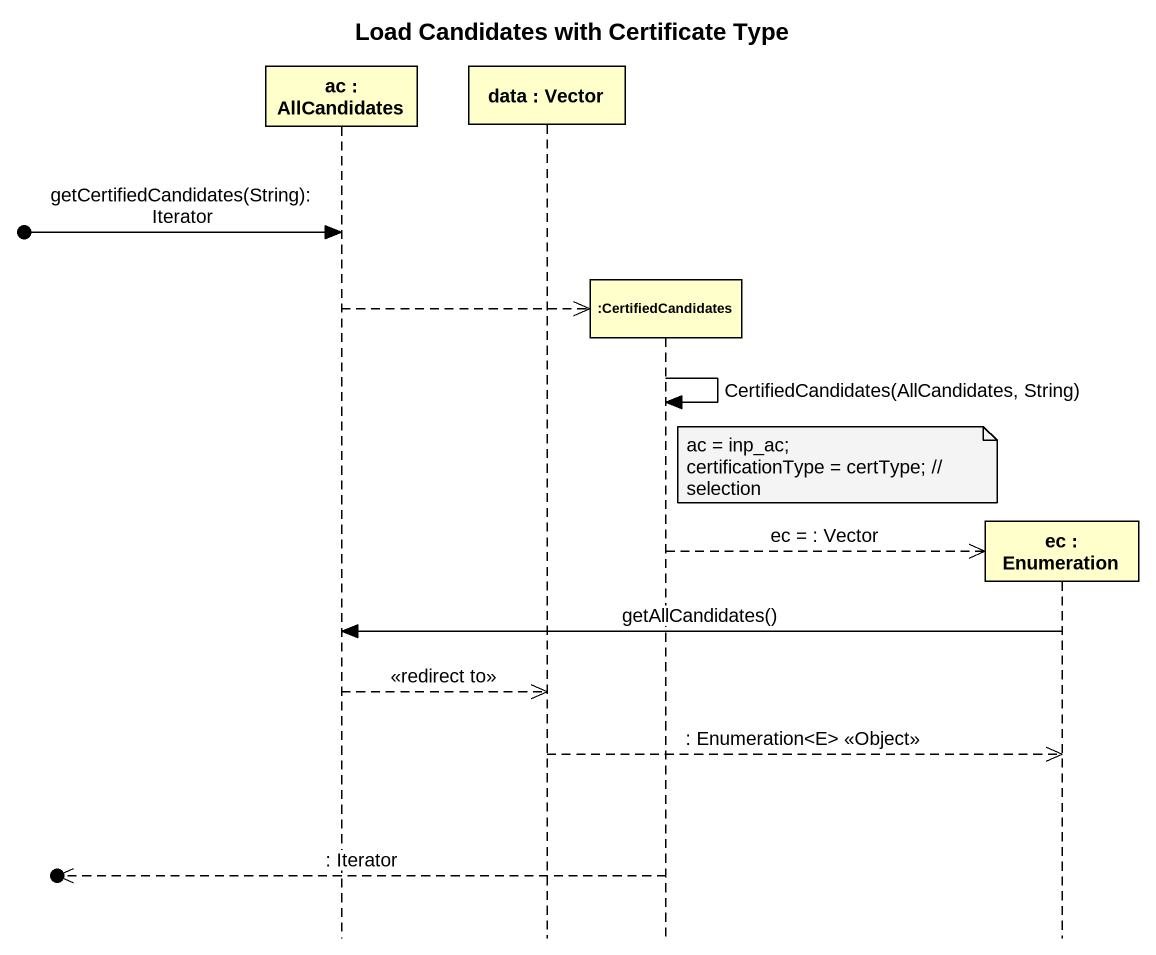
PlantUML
@startuml
title Load Candidates with Certificate Type
hide footbox
participant "ac : AllCandidates" as ac
participant "data : Vector" as data
participant ":CertifiedCandidates" as CertifiedCandidates
participant "ec : Enumeration" as ec

[o-> ac : getCertifiedCandidates(String): Iterator
ac -->> CertifiedCandidates **
CertifiedCandidates -> CertifiedCandidates : CertifiedCandidates(AllCandidates, String)
note right of CertifiedCandidates
  ac = inp_ac;
  certificationType = certType; // selection
end note
CertifiedCandidates -->> ec ** : ec = : Vector
ec -> ac : getAllCandidates()
ac -->> data : <<redirect to>>
data -->> ec : : Enumeration<E> <<Object>>
[o<<-- CertifiedCandidates : : Iterator
@enduml
